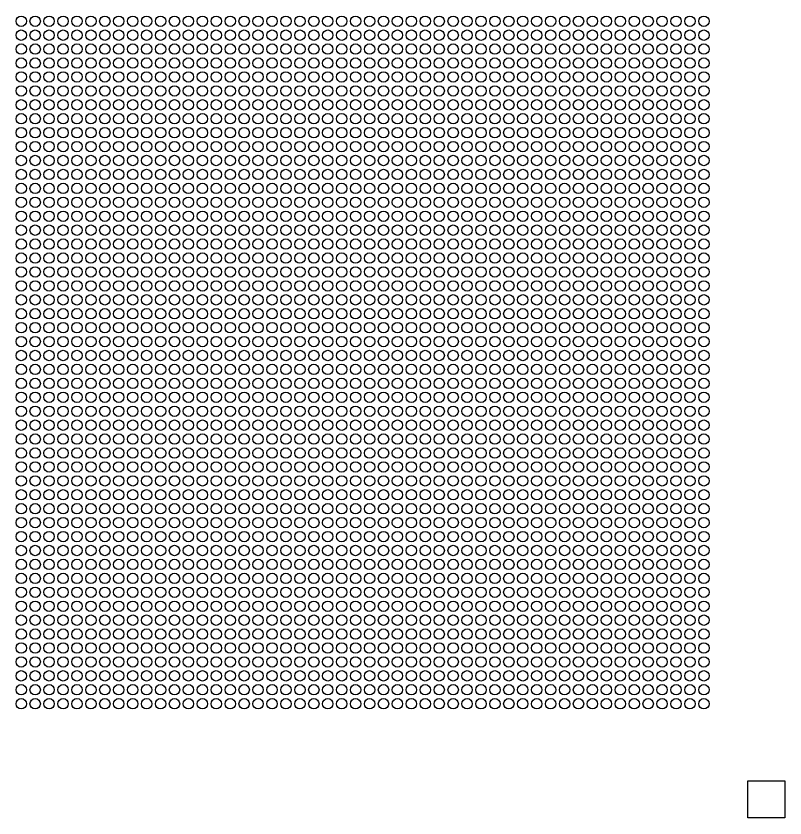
# Model space of a CAD drawing. Header units: millimetres. Extents: x -43.4 to 45.8, y -43.7 to 43.3.
# Drawn here: x 25.11 to 45.81, y -0.49 to 21.1 of the extents above; entities that cross this region are included whole.
import ezdxf

# ---------------------------------------------------------------- set-up
doc = ezdxf.new("R2010")
doc.units = ezdxf.units.MM

# ---------------------------------------------------------------- blocks, each defined once
blk = doc.blocks.new('*U88')
blk.add_circle((0, 0), 0.14)
blk = doc.blocks.new('*U89')
at = {"color": 0, "linetype": 'ByBlock', "lineweight": -2, "transparency": 16777216}
for p in [(0, 18.375), (0.375, 18.375), (0.75, 18.375), (1.125, 18.375), (1.5, 18.375), (1.875, 18.375), (2.25, 18.375), (2.625, 18.375), (3, 18.375), (3.375, 18.375), (3.75, 18.375), (4.125, 18.375), (4.5, 18.375), (4.875, 18.375), (5.25, 18.375), (5.625, 18.375), (6, 18.375), (6.375, 18.375), (6.75, 18.375), (7.125, 18.375), (7.5, 18.375), (7.875, 18.375), (8.25, 18.375), (8.625, 18.375), (9, 18.375), (9.375, 18.375), (9.75, 18.375), (10.125, 18.375), (10.5, 18.375), (10.875, 18.375), (11.25, 18.375), (11.625, 18.375), (12, 18.375), (12.375, 18.375), (12.75, 18.375), (13.125, 18.375), (13.5, 18.375), (13.875, 18.375), (14.25, 18.375), (14.625, 18.375), (15, 18.375), (15.375, 18.375), (15.75, 18.375), (16.125, 18.375), (16.5, 18.375), (16.875, 18.375), (17.25, 18.375), (17.625, 18.375), (18, 18.375), (18.375, 18.375), (0, 18), (0.375, 18), (0.75, 18), (1.125, 18), (1.5, 18), (1.875, 18), (2.25, 18), (2.625, 18), (3, 18), (3.375, 18), (3.75, 18), (4.125, 18), (4.5, 18), (4.875, 18), (5.25, 18), (5.625, 18), (6, 18), (6.375, 18), (6.75, 18), (7.125, 18), (7.5, 18), (7.875, 18), (8.25, 18), (8.625, 18), (9, 18), (9.375, 18), (9.75, 18), (10.125, 18), (10.5, 18), (10.875, 18), (11.25, 18), (11.625, 18), (12, 18), (12.375, 18), (12.75, 18), (13.125, 18), (13.5, 18), (13.875, 18), (14.25, 18), (14.625, 18), (15, 18), (15.375, 18), (15.75, 18), (16.125, 18), (16.5, 18), (16.875, 18), (17.25, 18), (17.625, 18), (18, 18), (18.375, 18), (0, 17.625), (0.375, 17.625), (0.75, 17.625), (1.125, 17.625), (1.5, 17.625), (1.875, 17.625), (2.25, 17.625), (2.625, 17.625), (3, 17.625), (3.375, 17.625), (3.75, 17.625), (4.125, 17.625), (4.5, 17.625), (4.875, 17.625), (5.25, 17.625), (5.625, 17.625), (6, 17.625), (6.375, 17.625), (6.75, 17.625), (7.125, 17.625), (7.5, 17.625), (7.875, 17.625), (8.25, 17.625), (8.625, 17.625), (9, 17.625), (9.375, 17.625), (9.75, 17.625), (10.125, 17.625), (10.5, 17.625), (10.875, 17.625), (11.25, 17.625), (11.625, 17.625), (12, 17.625), (12.375, 17.625), (12.75, 17.625), (13.125, 17.625), (13.5, 17.625), (13.875, 17.625), (14.25, 17.625), (14.625, 17.625), (15, 17.625), (15.375, 17.625), (15.75, 17.625), (16.125, 17.625), (16.5, 17.625), (16.875, 17.625), (17.25, 17.625), (17.625, 17.625), (18, 17.625), (18.375, 17.625), (0, 17.25), (0.375, 17.25), (0.75, 17.25), (1.125, 17.25), (1.5, 17.25), (1.875, 17.25), (2.25, 17.25), (2.625, 17.25), (3, 17.25), (3.375, 17.25), (3.75, 17.25), (4.125, 17.25), (4.5, 17.25), (4.875, 17.25), (5.25, 17.25), (5.625, 17.25), (6, 17.25), (6.375, 17.25), (6.75, 17.25), (7.125, 17.25), (7.5, 17.25), (7.875, 17.25), (8.25, 17.25), (8.625, 17.25), (9, 17.25), (9.375, 17.25), (9.75, 17.25), (10.125, 17.25), (10.5, 17.25), (10.875, 17.25), (11.25, 17.25), (11.625, 17.25), (12, 17.25), (12.375, 17.25), (12.75, 17.25), (13.125, 17.25), (13.5, 17.25), (13.875, 17.25), (14.25, 17.25), (14.625, 17.25), (15, 17.25), (15.375, 17.25), (15.75, 17.25), (16.125, 17.25), (16.5, 17.25), (16.875, 17.25), (17.25, 17.25), (17.625, 17.25), (18, 17.25), (18.375, 17.25), (0, 16.875), (0.375, 16.875), (0.75, 16.875), (1.125, 16.875), (1.5, 16.875), (1.875, 16.875), (2.25, 16.875), (2.625, 16.875), (3, 16.875), (3.375, 16.875), (3.75, 16.875), (4.125, 16.875), (4.5, 16.875), (4.875, 16.875), (5.25, 16.875), (5.625, 16.875), (6, 16.875), (6.375, 16.875), (6.75, 16.875), (7.125, 16.875), (7.5, 16.875), (7.875, 16.875), (8.25, 16.875), (8.625, 16.875), (9, 16.875), (9.375, 16.875), (9.75, 16.875), (10.125, 16.875), (10.5, 16.875), (10.875, 16.875), (11.25, 16.875), (11.625, 16.875), (12, 16.875), (12.375, 16.875), (12.75, 16.875), (13.125, 16.875), (13.5, 16.875), (13.875, 16.875), (14.25, 16.875), (14.625, 16.875), (15, 16.875), (15.375, 16.875), (15.75, 16.875), (16.125, 16.875), (16.5, 16.875), (16.875, 16.875), (17.25, 16.875), (17.625, 16.875), (18, 16.875), (18.375, 16.875), (0, 16.5), (0.375, 16.5), (0.75, 16.5), (1.125, 16.5), (1.5, 16.5), (1.875, 16.5), (2.25, 16.5), (2.625, 16.5), (3, 16.5), (3.375, 16.5), (3.75, 16.5), (4.125, 16.5), (4.5, 16.5), (4.875, 16.5), (5.25, 16.5), (5.625, 16.5), (6, 16.5), (6.375, 16.5), (6.75, 16.5), (7.125, 16.5), (7.5, 16.5), (7.875, 16.5), (8.25, 16.5), (8.625, 16.5), (9, 16.5), (9.375, 16.5), (9.75, 16.5), (10.125, 16.5), (10.5, 16.5), (10.875, 16.5), (11.25, 16.5), (11.625, 16.5), (12, 16.5), (12.375, 16.5), (12.75, 16.5), (13.125, 16.5), (13.5, 16.5), (13.875, 16.5), (14.25, 16.5), (14.625, 16.5), (15, 16.5), (15.375, 16.5), (15.75, 16.5), (16.125, 16.5), (16.5, 16.5), (16.875, 16.5), (17.25, 16.5), (17.625, 16.5), (18, 16.5), (18.375, 16.5), (0, 16.125), (0.375, 16.125), (0.75, 16.125), (1.125, 16.125), (1.5, 16.125), (1.875, 16.125), (2.25, 16.125), (2.625, 16.125), (3, 16.125), (3.375, 16.125), (3.75, 16.125), (4.125, 16.125), (4.5, 16.125), (4.875, 16.125), (5.25, 16.125), (5.625, 16.125), (6, 16.125), (6.375, 16.125), (6.75, 16.125), (7.125, 16.125), (7.5, 16.125), (7.875, 16.125), (8.25, 16.125), (8.625, 16.125), (9, 16.125), (9.375, 16.125), (9.75, 16.125), (10.125, 16.125), (10.5, 16.125), (10.875, 16.125), (11.25, 16.125), (11.625, 16.125), (12, 16.125), (12.375, 16.125), (12.75, 16.125), (13.125, 16.125), (13.5, 16.125), (13.875, 16.125), (14.25, 16.125), (14.625, 16.125), (15, 16.125), (15.375, 16.125), (15.75, 16.125), (16.125, 16.125), (16.5, 16.125), (16.875, 16.125), (17.25, 16.125), (17.625, 16.125), (18, 16.125), (18.375, 16.125), (0, 15.75), (0.375, 15.75), (0.75, 15.75), (1.125, 15.75), (1.5, 15.75), (1.875, 15.75), (2.25, 15.75), (2.625, 15.75), (3, 15.75), (3.375, 15.75), (3.75, 15.75), (4.125, 15.75), (4.5, 15.75), (4.875, 15.75), (5.25, 15.75), (5.625, 15.75), (6, 15.75), (6.375, 15.75), (6.75, 15.75), (7.125, 15.75), (7.5, 15.75), (7.875, 15.75), (8.25, 15.75), (8.625, 15.75), (9, 15.75), (9.375, 15.75), (9.75, 15.75), (10.125, 15.75), (10.5, 15.75), (10.875, 15.75), (11.25, 15.75), (11.625, 15.75), (12, 15.75), (12.375, 15.75), (12.75, 15.75), (13.125, 15.75), (13.5, 15.75), (13.875, 15.75), (14.25, 15.75), (14.625, 15.75), (15, 15.75), (15.375, 15.75), (15.75, 15.75), (16.125, 15.75), (16.5, 15.75), (16.875, 15.75), (17.25, 15.75), (17.625, 15.75), (18, 15.75), (18.375, 15.75), (0, 15.375), (0.375, 15.375), (0.75, 15.375), (1.125, 15.375), (1.5, 15.375), (1.875, 15.375), (2.25, 15.375), (2.625, 15.375), (3, 15.375), (3.375, 15.375), (3.75, 15.375), (4.125, 15.375), (4.5, 15.375), (4.875, 15.375), (5.25, 15.375), (5.625, 15.375), (6, 15.375), (6.375, 15.375), (6.75, 15.375), (7.125, 15.375), (7.5, 15.375), (7.875, 15.375), (8.25, 15.375), (8.625, 15.375), (9, 15.375), (9.375, 15.375), (9.75, 15.375), (10.125, 15.375), (10.5, 15.375), (10.875, 15.375), (11.25, 15.375), (11.625, 15.375), (12, 15.375), (12.375, 15.375), (12.75, 15.375), (13.125, 15.375), (13.5, 15.375), (13.875, 15.375), (14.25, 15.375), (14.625, 15.375), (15, 15.375), (15.375, 15.375), (15.75, 15.375), (16.125, 15.375), (16.5, 15.375), (16.875, 15.375), (17.25, 15.375), (17.625, 15.375), (18, 15.375), (18.375, 15.375), (0, 15), (0.375, 15), (0.75, 15), (1.125, 15), (1.5, 15), (1.875, 15), (2.25, 15), (2.625, 15), (3, 15), (3.375, 15), (3.75, 15), (4.125, 15), (4.5, 15), (4.875, 15), (5.25, 15), (5.625, 15), (6, 15), (6.375, 15), (6.75, 15), (7.125, 15), (7.5, 15), (7.875, 15), (8.25, 15), (8.625, 15), (9, 15), (9.375, 15), (9.75, 15), (10.125, 15), (10.5, 15), (10.875, 15), (11.25, 15), (11.625, 15), (12, 15), (12.375, 15), (12.75, 15), (13.125, 15), (13.5, 15), (13.875, 15), (14.25, 15), (14.625, 15), (15, 15), (15.375, 15), (15.75, 15), (16.125, 15), (16.5, 15), (16.875, 15), (17.25, 15), (17.625, 15), (18, 15), (18.375, 15), (0, 14.625), (0.375, 14.625), (0.75, 14.625), (1.125, 14.625), (1.5, 14.625), (1.875, 14.625), (2.25, 14.625), (2.625, 14.625), (3, 14.625), (3.375, 14.625), (3.75, 14.625), (4.125, 14.625), (4.5, 14.625), (4.875, 14.625), (5.25, 14.625), (5.625, 14.625), (6, 14.625), (6.375, 14.625), (6.75, 14.625), (7.125, 14.625), (7.5, 14.625), (7.875, 14.625), (8.25, 14.625), (8.625, 14.625), (9, 14.625), (9.375, 14.625), (9.75, 14.625), (10.125, 14.625), (10.5, 14.625), (10.875, 14.625), (11.25, 14.625), (11.625, 14.625), (12, 14.625), (12.375, 14.625), (12.75, 14.625), (13.125, 14.625), (13.5, 14.625), (13.875, 14.625), (14.25, 14.625), (14.625, 14.625), (15, 14.625), (15.375, 14.625), (15.75, 14.625), (16.125, 14.625), (16.5, 14.625), (16.875, 14.625), (17.25, 14.625), (17.625, 14.625), (18, 14.625), (18.375, 14.625), (0, 14.25), (0.375, 14.25), (0.75, 14.25), (1.125, 14.25), (1.5, 14.25), (1.875, 14.25), (2.25, 14.25), (2.625, 14.25), (3, 14.25), (3.375, 14.25), (3.75, 14.25), (4.125, 14.25), (4.5, 14.25), (4.875, 14.25), (5.25, 14.25), (5.625, 14.25), (6, 14.25), (6.375, 14.25), (6.75, 14.25), (7.125, 14.25), (7.5, 14.25), (7.875, 14.25), (8.25, 14.25), (8.625, 14.25), (9, 14.25), (9.375, 14.25), (9.75, 14.25), (10.125, 14.25), (10.5, 14.25), (10.875, 14.25), (11.25, 14.25), (11.625, 14.25), (12, 14.25), (12.375, 14.25), (12.75, 14.25), (13.125, 14.25), (13.5, 14.25), (13.875, 14.25), (14.25, 14.25), (14.625, 14.25), (15, 14.25), (15.375, 14.25), (15.75, 14.25), (16.125, 14.25), (16.5, 14.25), (16.875, 14.25), (17.25, 14.25), (17.625, 14.25), (18, 14.25), (18.375, 14.25), (0, 13.875), (0.375, 13.875), (0.75, 13.875), (1.125, 13.875), (1.5, 13.875), (1.875, 13.875), (2.25, 13.875), (2.625, 13.875), (3, 13.875), (3.375, 13.875), (3.75, 13.875), (4.125, 13.875), (4.5, 13.875), (4.875, 13.875), (5.25, 13.875), (5.625, 13.875), (6, 13.875), (6.375, 13.875), (6.75, 13.875), (7.125, 13.875), (7.5, 13.875), (7.875, 13.875), (8.25, 13.875), (8.625, 13.875), (9, 13.875), (9.375, 13.875), (9.75, 13.875), (10.125, 13.875), (10.5, 13.875), (10.875, 13.875), (11.25, 13.875), (11.625, 13.875), (12, 13.875), (12.375, 13.875), (12.75, 13.875), (13.125, 13.875), (13.5, 13.875), (13.875, 13.875), (14.25, 13.875), (14.625, 13.875), (15, 13.875), (15.375, 13.875), (15.75, 13.875), (16.125, 13.875), (16.5, 13.875), (16.875, 13.875), (17.25, 13.875), (17.625, 13.875), (18, 13.875), (18.375, 13.875), (0, 13.5), (0.375, 13.5), (0.75, 13.5), (1.125, 13.5), (1.5, 13.5), (1.875, 13.5), (2.25, 13.5), (2.625, 13.5), (3, 13.5), (3.375, 13.5), (3.75, 13.5), (4.125, 13.5), (4.5, 13.5), (4.875, 13.5), (5.25, 13.5), (5.625, 13.5), (6, 13.5), (6.375, 13.5), (6.75, 13.5), (7.125, 13.5), (7.5, 13.5), (7.875, 13.5), (8.25, 13.5), (8.625, 13.5), (9, 13.5), (9.375, 13.5), (9.75, 13.5), (10.125, 13.5), (10.5, 13.5), (10.875, 13.5), (11.25, 13.5), (11.625, 13.5), (12, 13.5), (12.375, 13.5), (12.75, 13.5), (13.125, 13.5), (13.5, 13.5), (13.875, 13.5), (14.25, 13.5), (14.625, 13.5), (15, 13.5), (15.375, 13.5), (15.75, 13.5), (16.125, 13.5), (16.5, 13.5), (16.875, 13.5), (17.25, 13.5), (17.625, 13.5), (18, 13.5), (18.375, 13.5), (0, 13.125), (0.375, 13.125), (0.75, 13.125), (1.125, 13.125), (1.5, 13.125), (1.875, 13.125), (2.25, 13.125), (2.625, 13.125), (3, 13.125), (3.375, 13.125), (3.75, 13.125), (4.125, 13.125), (4.5, 13.125), (4.875, 13.125), (5.25, 13.125), (5.625, 13.125), (6, 13.125), (6.375, 13.125), (6.75, 13.125), (7.125, 13.125), (7.5, 13.125), (7.875, 13.125), (8.25, 13.125), (8.625, 13.125), (9, 13.125), (9.375, 13.125), (9.75, 13.125), (10.125, 13.125), (10.5, 13.125), (10.875, 13.125), (11.25, 13.125), (11.625, 13.125), (12, 13.125), (12.375, 13.125), (12.75, 13.125), (13.125, 13.125), (13.5, 13.125), (13.875, 13.125), (14.25, 13.125), (14.625, 13.125), (15, 13.125), (15.375, 13.125), (15.75, 13.125), (16.125, 13.125), (16.5, 13.125), (16.875, 13.125), (17.25, 13.125), (17.625, 13.125), (18, 13.125), (18.375, 13.125), (0, 12.75), (0.375, 12.75), (0.75, 12.75), (1.125, 12.75), (1.5, 12.75), (1.875, 12.75), (2.25, 12.75), (2.625, 12.75), (3, 12.75), (3.375, 12.75), (3.75, 12.75), (4.125, 12.75), (4.5, 12.75), (4.875, 12.75), (5.25, 12.75), (5.625, 12.75), (6, 12.75), (6.375, 12.75), (6.75, 12.75), (7.125, 12.75), (7.5, 12.75), (7.875, 12.75), (8.25, 12.75), (8.625, 12.75), (9, 12.75), (9.375, 12.75), (9.75, 12.75), (10.125, 12.75), (10.5, 12.75), (10.875, 12.75), (11.25, 12.75), (11.625, 12.75), (12, 12.75), (12.375, 12.75), (12.75, 12.75), (13.125, 12.75), (13.5, 12.75), (13.875, 12.75), (14.25, 12.75), (14.625, 12.75), (15, 12.75), (15.375, 12.75), (15.75, 12.75), (16.125, 12.75), (16.5, 12.75), (16.875, 12.75), (17.25, 12.75), (17.625, 12.75), (18, 12.75), (18.375, 12.75), (0, 12.375), (0.375, 12.375), (0.75, 12.375), (1.125, 12.375), (1.5, 12.375), (1.875, 12.375), (2.25, 12.375), (2.625, 12.375), (3, 12.375), (3.375, 12.375), (3.75, 12.375), (4.125, 12.375), (4.5, 12.375), (4.875, 12.375), (5.25, 12.375), (5.625, 12.375), (6, 12.375), (6.375, 12.375), (6.75, 12.375), (7.125, 12.375), (7.5, 12.375), (7.875, 12.375), (8.25, 12.375), (8.625, 12.375), (9, 12.375), (9.375, 12.375), (9.75, 12.375), (10.125, 12.375), (10.5, 12.375), (10.875, 12.375), (11.25, 12.375), (11.625, 12.375), (12, 12.375), (12.375, 12.375), (12.75, 12.375), (13.125, 12.375), (13.5, 12.375), (13.875, 12.375), (14.25, 12.375), (14.625, 12.375), (15, 12.375), (15.375, 12.375), (15.75, 12.375), (16.125, 12.375), (16.5, 12.375), (16.875, 12.375), (17.25, 12.375), (17.625, 12.375), (18, 12.375), (18.375, 12.375), (0, 12), (0.375, 12), (0.75, 12), (1.125, 12), (1.5, 12), (1.875, 12), (2.25, 12), (2.625, 12), (3, 12), (3.375, 12), (3.75, 12), (4.125, 12), (4.5, 12), (4.875, 12), (5.25, 12), (5.625, 12), (6, 12), (6.375, 12), (6.75, 12), (7.125, 12), (7.5, 12), (7.875, 12), (8.25, 12), (8.625, 12), (9, 12), (9.375, 12), (9.75, 12), (10.125, 12), (10.5, 12), (10.875, 12), (11.25, 12), (11.625, 12), (12, 12), (12.375, 12), (12.75, 12), (13.125, 12), (13.5, 12), (13.875, 12), (14.25, 12), (14.625, 12), (15, 12), (15.375, 12), (15.75, 12), (16.125, 12), (16.5, 12), (16.875, 12), (17.25, 12), (17.625, 12), (18, 12), (18.375, 12), (0, 11.625), (0.375, 11.625), (0.75, 11.625), (1.125, 11.625), (1.5, 11.625), (1.875, 11.625), (2.25, 11.625), (2.625, 11.625), (3, 11.625), (3.375, 11.625), (3.75, 11.625), (4.125, 11.625), (4.5, 11.625), (4.875, 11.625), (5.25, 11.625), (5.625, 11.625), (6, 11.625), (6.375, 11.625), (6.75, 11.625), (7.125, 11.625), (7.5, 11.625), (7.875, 11.625), (8.25, 11.625), (8.625, 11.625), (9, 11.625), (9.375, 11.625), (9.75, 11.625), (10.125, 11.625), (10.5, 11.625), (10.875, 11.625), (11.25, 11.625), (11.625, 11.625), (12, 11.625), (12.375, 11.625), (12.75, 11.625), (13.125, 11.625), (13.5, 11.625), (13.875, 11.625), (14.25, 11.625), (14.625, 11.625), (15, 11.625), (15.375, 11.625), (15.75, 11.625), (16.125, 11.625), (16.5, 11.625), (16.875, 11.625), (17.25, 11.625), (17.625, 11.625), (18, 11.625), (18.375, 11.625), (0, 11.25), (0.375, 11.25), (0.75, 11.25), (1.125, 11.25), (1.5, 11.25), (1.875, 11.25), (2.25, 11.25), (2.625, 11.25), (3, 11.25), (3.375, 11.25), (3.75, 11.25), (4.125, 11.25), (4.5, 11.25), (4.875, 11.25), (5.25, 11.25), (5.625, 11.25), (6, 11.25), (6.375, 11.25), (6.75, 11.25), (7.125, 11.25), (7.5, 11.25), (7.875, 11.25), (8.25, 11.25), (8.625, 11.25), (9, 11.25), (9.375, 11.25), (9.75, 11.25), (10.125, 11.25), (10.5, 11.25), (10.875, 11.25), (11.25, 11.25), (11.625, 11.25), (12, 11.25), (12.375, 11.25), (12.75, 11.25), (13.125, 11.25), (13.5, 11.25), (13.875, 11.25), (14.25, 11.25), (14.625, 11.25), (15, 11.25), (15.375, 11.25), (15.75, 11.25), (16.125, 11.25), (16.5, 11.25), (16.875, 11.25), (17.25, 11.25), (17.625, 11.25), (18, 11.25), (18.375, 11.25), (0, 10.875), (0.375, 10.875), (0.75, 10.875), (1.125, 10.875), (1.5, 10.875), (1.875, 10.875), (2.25, 10.875), (2.625, 10.875), (3, 10.875), (3.375, 10.875), (3.75, 10.875), (4.125, 10.875), (4.5, 10.875), (4.875, 10.875), (5.25, 10.875), (5.625, 10.875), (6, 10.875), (6.375, 10.875), (6.75, 10.875), (7.125, 10.875), (7.5, 10.875), (7.875, 10.875), (8.25, 10.875), (8.625, 10.875), (9, 10.875), (9.375, 10.875), (9.75, 10.875), (10.125, 10.875), (10.5, 10.875), (10.875, 10.875), (11.25, 10.875), (11.625, 10.875), (12, 10.875), (12.375, 10.875), (12.75, 10.875), (13.125, 10.875), (13.5, 10.875), (13.875, 10.875), (14.25, 10.875), (14.625, 10.875), (15, 10.875), (15.375, 10.875), (15.75, 10.875), (16.125, 10.875), (16.5, 10.875), (16.875, 10.875), (17.25, 10.875), (17.625, 10.875), (18, 10.875), (18.375, 10.875), (0, 10.5), (0.375, 10.5), (0.75, 10.5), (1.125, 10.5), (1.5, 10.5), (1.875, 10.5), (2.25, 10.5), (2.625, 10.5), (3, 10.5), (3.375, 10.5), (3.75, 10.5), (4.125, 10.5), (4.5, 10.5), (4.875, 10.5), (5.25, 10.5), (5.625, 10.5), (6, 10.5), (6.375, 10.5), (6.75, 10.5), (7.125, 10.5), (7.5, 10.5), (7.875, 10.5), (8.25, 10.5), (8.625, 10.5), (9, 10.5), (9.375, 10.5), (9.75, 10.5), (10.125, 10.5), (10.5, 10.5), (10.875, 10.5), (11.25, 10.5), (11.625, 10.5), (12, 10.5), (12.375, 10.5), (12.75, 10.5), (13.125, 10.5), (13.5, 10.5), (13.875, 10.5), (14.25, 10.5), (14.625, 10.5), (15, 10.5), (15.375, 10.5), (15.75, 10.5), (16.125, 10.5), (16.5, 10.5), (16.875, 10.5), (17.25, 10.5), (17.625, 10.5), (18, 10.5), (18.375, 10.5), (0, 10.125), (0.375, 10.125), (0.75, 10.125), (1.125, 10.125), (1.5, 10.125), (1.875, 10.125), (2.25, 10.125), (2.625, 10.125), (3, 10.125), (3.375, 10.125), (3.75, 10.125), (4.125, 10.125), (4.5, 10.125), (4.875, 10.125), (5.25, 10.125), (5.625, 10.125), (6, 10.125), (6.375, 10.125), (6.75, 10.125), (7.125, 10.125), (7.5, 10.125), (7.875, 10.125), (8.25, 10.125), (8.625, 10.125), (9, 10.125), (9.375, 10.125), (9.75, 10.125), (10.125, 10.125), (10.5, 10.125), (10.875, 10.125), (11.25, 10.125), (11.625, 10.125), (12, 10.125), (12.375, 10.125), (12.75, 10.125), (13.125, 10.125), (13.5, 10.125), (13.875, 10.125), (14.25, 10.125), (14.625, 10.125), (15, 10.125), (15.375, 10.125), (15.75, 10.125), (16.125, 10.125), (16.5, 10.125), (16.875, 10.125), (17.25, 10.125), (17.625, 10.125), (18, 10.125), (18.375, 10.125), (0, 9.75), (0.375, 9.75), (0.75, 9.75), (1.125, 9.75), (1.5, 9.75), (1.875, 9.75), (2.25, 9.75), (2.625, 9.75), (3, 9.75), (3.375, 9.75), (3.75, 9.75), (4.125, 9.75), (4.5, 9.75), (4.875, 9.75), (5.25, 9.75), (5.625, 9.75), (6, 9.75), (6.375, 9.75), (6.75, 9.75), (7.125, 9.75), (7.5, 9.75), (7.875, 9.75), (8.25, 9.75), (8.625, 9.75), (9, 9.75), (9.375, 9.75), (9.75, 9.75), (10.125, 9.75), (10.5, 9.75), (10.875, 9.75), (11.25, 9.75), (11.625, 9.75), (12, 9.75), (12.375, 9.75), (12.75, 9.75), (13.125, 9.75), (13.5, 9.75), (13.875, 9.75), (14.25, 9.75), (14.625, 9.75), (15, 9.75), (15.375, 9.75), (15.75, 9.75), (16.125, 9.75), (16.5, 9.75), (16.875, 9.75), (17.25, 9.75), (17.625, 9.75), (18, 9.75), (18.375, 9.75), (0, 9.375), (0.375, 9.375), (0.75, 9.375), (1.125, 9.375), (1.5, 9.375), (1.875, 9.375), (2.25, 9.375), (2.625, 9.375), (3, 9.375), (3.375, 9.375), (3.75, 9.375), (4.125, 9.375), (4.5, 9.375), (4.875, 9.375), (5.25, 9.375), (5.625, 9.375), (6, 9.375), (6.375, 9.375), (6.75, 9.375), (7.125, 9.375), (7.5, 9.375), (7.875, 9.375), (8.25, 9.375), (8.625, 9.375), (9, 9.375), (9.375, 9.375), (9.75, 9.375), (10.125, 9.375), (10.5, 9.375), (10.875, 9.375), (11.25, 9.375), (11.625, 9.375), (12, 9.375), (12.375, 9.375), (12.75, 9.375), (13.125, 9.375), (13.5, 9.375), (13.875, 9.375), (14.25, 9.375), (14.625, 9.375), (15, 9.375), (15.375, 9.375), (15.75, 9.375), (16.125, 9.375), (16.5, 9.375), (16.875, 9.375), (17.25, 9.375), (17.625, 9.375), (18, 9.375), (18.375, 9.375), (0, 9), (0.375, 9), (0.75, 9), (1.125, 9), (1.5, 9), (1.875, 9), (2.25, 9), (2.625, 9), (3, 9), (3.375, 9), (3.75, 9), (4.125, 9), (4.5, 9), (4.875, 9), (5.25, 9), (5.625, 9), (6, 9), (6.375, 9), (6.75, 9), (7.125, 9), (7.5, 9), (7.875, 9), (8.25, 9), (8.625, 9), (9, 9), (9.375, 9), (9.75, 9), (10.125, 9), (10.5, 9), (10.875, 9), (11.25, 9), (11.625, 9), (12, 9), (12.375, 9), (12.75, 9), (13.125, 9), (13.5, 9), (13.875, 9), (14.25, 9), (14.625, 9), (15, 9), (15.375, 9), (15.75, 9), (16.125, 9), (16.5, 9), (16.875, 9), (17.25, 9), (17.625, 9), (18, 9), (18.375, 9), (0, 8.625), (0.375, 8.625), (0.75, 8.625), (1.125, 8.625), (1.5, 8.625), (1.875, 8.625), (2.25, 8.625), (2.625, 8.625), (3, 8.625), (3.375, 8.625), (3.75, 8.625), (4.125, 8.625), (4.5, 8.625), (4.875, 8.625), (5.25, 8.625), (5.625, 8.625), (6, 8.625), (6.375, 8.625), (6.75, 8.625), (7.125, 8.625), (7.5, 8.625), (7.875, 8.625), (8.25, 8.625), (8.625, 8.625), (9, 8.625), (9.375, 8.625), (9.75, 8.625), (10.125, 8.625), (10.5, 8.625), (10.875, 8.625), (11.25, 8.625), (11.625, 8.625), (12, 8.625), (12.375, 8.625), (12.75, 8.625), (13.125, 8.625), (13.5, 8.625), (13.875, 8.625), (14.25, 8.625), (14.625, 8.625), (15, 8.625), (15.375, 8.625), (15.75, 8.625), (16.125, 8.625), (16.5, 8.625), (16.875, 8.625), (17.25, 8.625), (17.625, 8.625), (18, 8.625), (18.375, 8.625), (0, 8.25), (0.375, 8.25), (0.75, 8.25), (1.125, 8.25), (1.5, 8.25), (1.875, 8.25), (2.25, 8.25), (2.625, 8.25), (3, 8.25), (3.375, 8.25), (3.75, 8.25), (4.125, 8.25), (4.5, 8.25), (4.875, 8.25), (5.25, 8.25), (5.625, 8.25), (6, 8.25), (6.375, 8.25), (6.75, 8.25), (7.125, 8.25), (7.5, 8.25), (7.875, 8.25), (8.25, 8.25), (8.625, 8.25), (9, 8.25), (9.375, 8.25), (9.75, 8.25), (10.125, 8.25), (10.5, 8.25), (10.875, 8.25), (11.25, 8.25), (11.625, 8.25), (12, 8.25), (12.375, 8.25), (12.75, 8.25), (13.125, 8.25), (13.5, 8.25), (13.875, 8.25), (14.25, 8.25), (14.625, 8.25), (15, 8.25), (15.375, 8.25), (15.75, 8.25), (16.125, 8.25), (16.5, 8.25), (16.875, 8.25), (17.25, 8.25), (17.625, 8.25), (18, 8.25), (18.375, 8.25), (0, 7.875), (0.375, 7.875), (0.75, 7.875), (1.125, 7.875), (1.5, 7.875), (1.875, 7.875), (2.25, 7.875), (2.625, 7.875), (3, 7.875), (3.375, 7.875), (3.75, 7.875), (4.125, 7.875), (4.5, 7.875), (4.875, 7.875), (5.25, 7.875), (5.625, 7.875), (6, 7.875), (6.375, 7.875), (6.75, 7.875), (7.125, 7.875), (7.5, 7.875), (7.875, 7.875), (8.25, 7.875), (8.625, 7.875), (9, 7.875), (9.375, 7.875), (9.75, 7.875), (10.125, 7.875), (10.5, 7.875), (10.875, 7.875), (11.25, 7.875), (11.625, 7.875), (12, 7.875), (12.375, 7.875), (12.75, 7.875), (13.125, 7.875), (13.5, 7.875), (13.875, 7.875), (14.25, 7.875), (14.625, 7.875), (15, 7.875), (15.375, 7.875), (15.75, 7.875), (16.125, 7.875), (16.5, 7.875), (16.875, 7.875), (17.25, 7.875), (17.625, 7.875), (18, 7.875), (18.375, 7.875), (0, 7.5), (0.375, 7.5), (0.75, 7.5), (1.125, 7.5), (1.5, 7.5), (1.875, 7.5), (2.25, 7.5), (2.625, 7.5), (3, 7.5), (3.375, 7.5), (3.75, 7.5), (4.125, 7.5), (4.5, 7.5), (4.875, 7.5), (5.25, 7.5), (5.625, 7.5), (6, 7.5), (6.375, 7.5), (6.75, 7.5), (7.125, 7.5), (7.5, 7.5), (7.875, 7.5), (8.25, 7.5), (8.625, 7.5), (9, 7.5), (9.375, 7.5), (9.75, 7.5), (10.125, 7.5), (10.5, 7.5), (10.875, 7.5), (11.25, 7.5), (11.625, 7.5), (12, 7.5), (12.375, 7.5), (12.75, 7.5), (13.125, 7.5), (13.5, 7.5), (13.875, 7.5), (14.25, 7.5), (14.625, 7.5), (15, 7.5), (15.375, 7.5), (15.75, 7.5), (16.125, 7.5), (16.5, 7.5), (16.875, 7.5), (17.25, 7.5), (17.625, 7.5), (18, 7.5), (18.375, 7.5), (0, 7.125), (0.375, 7.125), (0.75, 7.125), (1.125, 7.125), (1.5, 7.125), (1.875, 7.125), (2.25, 7.125), (2.625, 7.125), (3, 7.125), (3.375, 7.125), (3.75, 7.125), (4.125, 7.125), (4.5, 7.125), (4.875, 7.125), (5.25, 7.125), (5.625, 7.125), (6, 7.125), (6.375, 7.125), (6.75, 7.125), (7.125, 7.125), (7.5, 7.125), (7.875, 7.125), (8.25, 7.125), (8.625, 7.125), (9, 7.125), (9.375, 7.125), (9.75, 7.125), (10.125, 7.125), (10.5, 7.125), (10.875, 7.125), (11.25, 7.125), (11.625, 7.125), (12, 7.125), (12.375, 7.125), (12.75, 7.125), (13.125, 7.125), (13.5, 7.125), (13.875, 7.125), (14.25, 7.125), (14.625, 7.125), (15, 7.125), (15.375, 7.125), (15.75, 7.125), (16.125, 7.125), (16.5, 7.125), (16.875, 7.125), (17.25, 7.125), (17.625, 7.125), (18, 7.125), (18.375, 7.125), (0, 6.75), (0.375, 6.75), (0.75, 6.75), (1.125, 6.75), (1.5, 6.75), (1.875, 6.75), (2.25, 6.75), (2.625, 6.75), (3, 6.75), (3.375, 6.75), (3.75, 6.75), (4.125, 6.75), (4.5, 6.75), (4.875, 6.75), (5.25, 6.75), (5.625, 6.75), (6, 6.75), (6.375, 6.75), (6.75, 6.75), (7.125, 6.75), (7.5, 6.75), (7.875, 6.75), (8.25, 6.75), (8.625, 6.75), (9, 6.75), (9.375, 6.75), (9.75, 6.75), (10.125, 6.75), (10.5, 6.75), (10.875, 6.75), (11.25, 6.75), (11.625, 6.75), (12, 6.75), (12.375, 6.75), (12.75, 6.75), (13.125, 6.75), (13.5, 6.75), (13.875, 6.75), (14.25, 6.75), (14.625, 6.75), (15, 6.75), (15.375, 6.75), (15.75, 6.75), (16.125, 6.75), (16.5, 6.75), (16.875, 6.75), (17.25, 6.75), (17.625, 6.75), (18, 6.75), (18.375, 6.75), (0, 6.375), (0.375, 6.375), (0.75, 6.375), (1.125, 6.375), (1.5, 6.375), (1.875, 6.375), (2.25, 6.375), (2.625, 6.375), (3, 6.375), (3.375, 6.375), (3.75, 6.375), (4.125, 6.375), (4.5, 6.375), (4.875, 6.375), (5.25, 6.375), (5.625, 6.375), (6, 6.375), (6.375, 6.375), (6.75, 6.375), (7.125, 6.375), (7.5, 6.375), (7.875, 6.375), (8.25, 6.375), (8.625, 6.375), (9, 6.375), (9.375, 6.375), (9.75, 6.375), (10.125, 6.375), (10.5, 6.375), (10.875, 6.375), (11.25, 6.375), (11.625, 6.375), (12, 6.375), (12.375, 6.375), (12.75, 6.375), (13.125, 6.375), (13.5, 6.375), (13.875, 6.375), (14.25, 6.375), (14.625, 6.375), (15, 6.375), (15.375, 6.375), (15.75, 6.375), (16.125, 6.375), (16.5, 6.375), (16.875, 6.375), (17.25, 6.375), (17.625, 6.375), (18, 6.375), (18.375, 6.375), (0, 6), (0.375, 6), (0.75, 6), (1.125, 6), (1.5, 6), (1.875, 6), (2.25, 6), (2.625, 6), (3, 6), (3.375, 6), (3.75, 6), (4.125, 6), (4.5, 6), (4.875, 6), (5.25, 6), (5.625, 6), (6, 6), (6.375, 6), (6.75, 6), (7.125, 6), (7.5, 6), (7.875, 6), (8.25, 6), (8.625, 6), (9, 6), (9.375, 6), (9.75, 6), (10.125, 6), (10.5, 6), (10.875, 6), (11.25, 6), (11.625, 6), (12, 6), (12.375, 6), (12.75, 6), (13.125, 6), (13.5, 6), (13.875, 6), (14.25, 6), (14.625, 6), (15, 6), (15.375, 6), (15.75, 6), (16.125, 6), (16.5, 6), (16.875, 6), (17.25, 6), (17.625, 6), (18, 6), (18.375, 6), (0, 5.625), (0.375, 5.625), (0.75, 5.625), (1.125, 5.625), (1.5, 5.625), (1.875, 5.625), (2.25, 5.625), (2.625, 5.625), (3, 5.625), (3.375, 5.625), (3.75, 5.625), (4.125, 5.625), (4.5, 5.625), (4.875, 5.625), (5.25, 5.625), (5.625, 5.625), (6, 5.625), (6.375, 5.625), (6.75, 5.625), (7.125, 5.625), (7.5, 5.625), (7.875, 5.625), (8.25, 5.625), (8.625, 5.625), (9, 5.625), (9.375, 5.625), (9.75, 5.625), (10.125, 5.625), (10.5, 5.625), (10.875, 5.625), (11.25, 5.625), (11.625, 5.625), (12, 5.625), (12.375, 5.625), (12.75, 5.625), (13.125, 5.625), (13.5, 5.625), (13.875, 5.625), (14.25, 5.625), (14.625, 5.625), (15, 5.625), (15.375, 5.625), (15.75, 5.625), (16.125, 5.625), (16.5, 5.625), (16.875, 5.625), (17.25, 5.625), (17.625, 5.625), (18, 5.625), (18.375, 5.625), (0, 5.25), (0.375, 5.25), (0.75, 5.25), (1.125, 5.25), (1.5, 5.25), (1.875, 5.25), (2.25, 5.25), (2.625, 5.25), (3, 5.25), (3.375, 5.25), (3.75, 5.25), (4.125, 5.25), (4.5, 5.25), (4.875, 5.25), (5.25, 5.25), (5.625, 5.25), (6, 5.25), (6.375, 5.25), (6.75, 5.25), (7.125, 5.25), (7.5, 5.25), (7.875, 5.25), (8.25, 5.25), (8.625, 5.25), (9, 5.25), (9.375, 5.25), (9.75, 5.25), (10.125, 5.25), (10.5, 5.25), (10.875, 5.25), (11.25, 5.25), (11.625, 5.25), (12, 5.25), (12.375, 5.25), (12.75, 5.25), (13.125, 5.25), (13.5, 5.25), (13.875, 5.25), (14.25, 5.25), (14.625, 5.25), (15, 5.25), (15.375, 5.25), (15.75, 5.25), (16.125, 5.25), (16.5, 5.25), (16.875, 5.25), (17.25, 5.25), (17.625, 5.25), (18, 5.25), (18.375, 5.25), (0, 4.875), (0.375, 4.875), (0.75, 4.875), (1.125, 4.875), (1.5, 4.875), (1.875, 4.875), (2.25, 4.875), (2.625, 4.875), (3, 4.875), (3.375, 4.875), (3.75, 4.875), (4.125, 4.875), (4.5, 4.875), (4.875, 4.875), (5.25, 4.875), (5.625, 4.875), (6, 4.875), (6.375, 4.875), (6.75, 4.875), (7.125, 4.875), (7.5, 4.875), (7.875, 4.875), (8.25, 4.875), (8.625, 4.875), (9, 4.875), (9.375, 4.875), (9.75, 4.875), (10.125, 4.875), (10.5, 4.875), (10.875, 4.875), (11.25, 4.875), (11.625, 4.875), (12, 4.875), (12.375, 4.875), (12.75, 4.875), (13.125, 4.875), (13.5, 4.875), (13.875, 4.875), (14.25, 4.875), (14.625, 4.875), (15, 4.875), (15.375, 4.875), (15.75, 4.875), (16.125, 4.875), (16.5, 4.875), (16.875, 4.875), (17.25, 4.875), (17.625, 4.875), (18, 4.875), (18.375, 4.875), (0, 4.5), (0.375, 4.5), (0.75, 4.5), (1.125, 4.5), (1.5, 4.5), (1.875, 4.5), (2.25, 4.5), (2.625, 4.5), (3, 4.5), (3.375, 4.5), (3.75, 4.5), (4.125, 4.5), (4.5, 4.5), (4.875, 4.5), (5.25, 4.5), (5.625, 4.5), (6, 4.5), (6.375, 4.5), (6.75, 4.5), (7.125, 4.5), (7.5, 4.5), (7.875, 4.5), (8.25, 4.5), (8.625, 4.5), (9, 4.5), (9.375, 4.5), (9.75, 4.5), (10.125, 4.5), (10.5, 4.5), (10.875, 4.5), (11.25, 4.5), (11.625, 4.5), (12, 4.5), (12.375, 4.5), (12.75, 4.5), (13.125, 4.5), (13.5, 4.5), (13.875, 4.5), (14.25, 4.5), (14.625, 4.5), (15, 4.5), (15.375, 4.5), (15.75, 4.5), (16.125, 4.5), (16.5, 4.5), (16.875, 4.5), (17.25, 4.5), (17.625, 4.5), (18, 4.5), (18.375, 4.5), (0, 4.125), (0.375, 4.125), (0.75, 4.125), (1.125, 4.125), (1.5, 4.125), (1.875, 4.125), (2.25, 4.125), (2.625, 4.125), (3, 4.125), (3.375, 4.125), (3.75, 4.125), (4.125, 4.125), (4.5, 4.125), (4.875, 4.125), (5.25, 4.125), (5.625, 4.125), (6, 4.125), (6.375, 4.125), (6.75, 4.125), (7.125, 4.125), (7.5, 4.125), (7.875, 4.125), (8.25, 4.125), (8.625, 4.125), (9, 4.125), (9.375, 4.125), (9.75, 4.125), (10.125, 4.125), (10.5, 4.125), (10.875, 4.125), (11.25, 4.125), (11.625, 4.125), (12, 4.125), (12.375, 4.125), (12.75, 4.125), (13.125, 4.125), (13.5, 4.125), (13.875, 4.125), (14.25, 4.125), (14.625, 4.125), (15, 4.125), (15.375, 4.125), (15.75, 4.125), (16.125, 4.125), (16.5, 4.125), (16.875, 4.125), (17.25, 4.125), (17.625, 4.125), (18, 4.125), (18.375, 4.125), (0, 3.75), (0.375, 3.75), (0.75, 3.75), (1.125, 3.75), (1.5, 3.75), (1.875, 3.75), (2.25, 3.75), (2.625, 3.75), (3, 3.75), (3.375, 3.75), (3.75, 3.75), (4.125, 3.75), (4.5, 3.75), (4.875, 3.75), (5.25, 3.75), (5.625, 3.75), (6, 3.75), (6.375, 3.75), (6.75, 3.75), (7.125, 3.75), (7.5, 3.75), (7.875, 3.75), (8.25, 3.75), (8.625, 3.75), (9, 3.75), (9.375, 3.75), (9.75, 3.75), (10.125, 3.75), (10.5, 3.75), (10.875, 3.75), (11.25, 3.75), (11.625, 3.75), (12, 3.75), (12.375, 3.75), (12.75, 3.75), (13.125, 3.75), (13.5, 3.75), (13.875, 3.75), (14.25, 3.75), (14.625, 3.75), (15, 3.75), (15.375, 3.75), (15.75, 3.75), (16.125, 3.75), (16.5, 3.75), (16.875, 3.75), (17.25, 3.75), (17.625, 3.75), (18, 3.75), (18.375, 3.75), (0, 3.375), (0.375, 3.375), (0.75, 3.375), (1.125, 3.375), (1.5, 3.375), (1.875, 3.375), (2.25, 3.375), (2.625, 3.375), (3, 3.375), (3.375, 3.375), (3.75, 3.375), (4.125, 3.375), (4.5, 3.375), (4.875, 3.375), (5.25, 3.375), (5.625, 3.375), (6, 3.375), (6.375, 3.375), (6.75, 3.375), (7.125, 3.375), (7.5, 3.375), (7.875, 3.375), (8.25, 3.375), (8.625, 3.375), (9, 3.375), (9.375, 3.375), (9.75, 3.375), (10.125, 3.375), (10.5, 3.375), (10.875, 3.375), (11.25, 3.375), (11.625, 3.375), (12, 3.375), (12.375, 3.375), (12.75, 3.375), (13.125, 3.375), (13.5, 3.375), (13.875, 3.375), (14.25, 3.375), (14.625, 3.375), (15, 3.375), (15.375, 3.375), (15.75, 3.375), (16.125, 3.375), (16.5, 3.375), (16.875, 3.375), (17.25, 3.375), (17.625, 3.375), (18, 3.375), (18.375, 3.375), (0, 3), (0.375, 3), (0.75, 3), (1.125, 3), (1.5, 3), (1.875, 3), (2.25, 3), (2.625, 3), (3, 3), (3.375, 3), (3.75, 3), (4.125, 3), (4.5, 3), (4.875, 3), (5.25, 3), (5.625, 3), (6, 3), (6.375, 3), (6.75, 3), (7.125, 3), (7.5, 3), (7.875, 3), (8.25, 3), (8.625, 3), (9, 3), (9.375, 3), (9.75, 3), (10.125, 3), (10.5, 3), (10.875, 3), (11.25, 3), (11.625, 3), (12, 3), (12.375, 3), (12.75, 3), (13.125, 3), (13.5, 3), (13.875, 3), (14.25, 3), (14.625, 3), (15, 3), (15.375, 3), (15.75, 3), (16.125, 3), (16.5, 3), (16.875, 3), (17.25, 3), (17.625, 3), (18, 3), (18.375, 3), (0, 2.625), (0.375, 2.625), (0.75, 2.625), (1.125, 2.625), (1.5, 2.625), (1.875, 2.625), (2.25, 2.625), (2.625, 2.625), (3, 2.625), (3.375, 2.625), (3.75, 2.625), (4.125, 2.625), (4.5, 2.625), (4.875, 2.625), (5.25, 2.625), (5.625, 2.625), (6, 2.625), (6.375, 2.625), (6.75, 2.625), (7.125, 2.625), (7.5, 2.625), (7.875, 2.625), (8.25, 2.625), (8.625, 2.625), (9, 2.625), (9.375, 2.625), (9.75, 2.625), (10.125, 2.625), (10.5, 2.625), (10.875, 2.625), (11.25, 2.625), (11.625, 2.625), (12, 2.625), (12.375, 2.625), (12.75, 2.625), (13.125, 2.625), (13.5, 2.625), (13.875, 2.625), (14.25, 2.625), (14.625, 2.625), (15, 2.625), (15.375, 2.625), (15.75, 2.625), (16.125, 2.625), (16.5, 2.625), (16.875, 2.625), (17.25, 2.625), (17.625, 2.625), (18, 2.625), (18.375, 2.625), (0, 2.25), (0.375, 2.25), (0.75, 2.25), (1.125, 2.25), (1.5, 2.25), (1.875, 2.25), (2.25, 2.25), (2.625, 2.25), (3, 2.25), (3.375, 2.25), (3.75, 2.25), (4.125, 2.25), (4.5, 2.25), (4.875, 2.25), (5.25, 2.25), (5.625, 2.25), (6, 2.25), (6.375, 2.25), (6.75, 2.25), (7.125, 2.25), (7.5, 2.25), (7.875, 2.25), (8.25, 2.25), (8.625, 2.25), (9, 2.25), (9.375, 2.25), (9.75, 2.25), (10.125, 2.25), (10.5, 2.25), (10.875, 2.25), (11.25, 2.25), (11.625, 2.25), (12, 2.25), (12.375, 2.25), (12.75, 2.25), (13.125, 2.25), (13.5, 2.25), (13.875, 2.25), (14.25, 2.25), (14.625, 2.25), (15, 2.25), (15.375, 2.25), (15.75, 2.25), (16.125, 2.25), (16.5, 2.25), (16.875, 2.25), (17.25, 2.25), (17.625, 2.25), (18, 2.25), (18.375, 2.25), (0, 1.875), (0.375, 1.875), (0.75, 1.875), (1.125, 1.875), (1.5, 1.875), (1.875, 1.875), (2.25, 1.875), (2.625, 1.875), (3, 1.875), (3.375, 1.875), (3.75, 1.875), (4.125, 1.875), (4.5, 1.875), (4.875, 1.875), (5.25, 1.875), (5.625, 1.875), (6, 1.875), (6.375, 1.875), (6.75, 1.875), (7.125, 1.875), (7.5, 1.875), (7.875, 1.875), (8.25, 1.875), (8.625, 1.875), (9, 1.875), (9.375, 1.875), (9.75, 1.875), (10.125, 1.875), (10.5, 1.875), (10.875, 1.875), (11.25, 1.875), (11.625, 1.875), (12, 1.875), (12.375, 1.875), (12.75, 1.875), (13.125, 1.875), (13.5, 1.875), (13.875, 1.875), (14.25, 1.875), (14.625, 1.875), (15, 1.875), (15.375, 1.875), (15.75, 1.875), (16.125, 1.875), (16.5, 1.875), (16.875, 1.875), (17.25, 1.875), (17.625, 1.875), (18, 1.875), (18.375, 1.875), (0, 1.5), (0.375, 1.5), (0.75, 1.5), (1.125, 1.5), (1.5, 1.5), (1.875, 1.5), (2.25, 1.5), (2.625, 1.5), (3, 1.5), (3.375, 1.5), (3.75, 1.5), (4.125, 1.5), (4.5, 1.5), (4.875, 1.5), (5.25, 1.5), (5.625, 1.5), (6, 1.5), (6.375, 1.5), (6.75, 1.5), (7.125, 1.5), (7.5, 1.5), (7.875, 1.5), (8.25, 1.5), (8.625, 1.5), (9, 1.5), (9.375, 1.5), (9.75, 1.5), (10.125, 1.5), (10.5, 1.5), (10.875, 1.5), (11.25, 1.5), (11.625, 1.5), (12, 1.5), (12.375, 1.5), (12.75, 1.5), (13.125, 1.5), (13.5, 1.5), (13.875, 1.5), (14.25, 1.5), (14.625, 1.5), (15, 1.5), (15.375, 1.5), (15.75, 1.5), (16.125, 1.5), (16.5, 1.5), (16.875, 1.5), (17.25, 1.5), (17.625, 1.5), (18, 1.5), (18.375, 1.5), (0, 1.125), (0.375, 1.125), (0.75, 1.125), (1.125, 1.125), (1.5, 1.125), (1.875, 1.125), (2.25, 1.125), (2.625, 1.125), (3, 1.125), (3.375, 1.125), (3.75, 1.125), (4.125, 1.125), (4.5, 1.125), (4.875, 1.125), (5.25, 1.125), (5.625, 1.125), (6, 1.125), (6.375, 1.125), (6.75, 1.125), (7.125, 1.125), (7.5, 1.125), (7.875, 1.125), (8.25, 1.125), (8.625, 1.125), (9, 1.125), (9.375, 1.125), (9.75, 1.125), (10.125, 1.125), (10.5, 1.125), (10.875, 1.125), (11.25, 1.125), (11.625, 1.125), (12, 1.125), (12.375, 1.125), (12.75, 1.125), (13.125, 1.125), (13.5, 1.125), (13.875, 1.125), (14.25, 1.125), (14.625, 1.125), (15, 1.125), (15.375, 1.125), (15.75, 1.125), (16.125, 1.125), (16.5, 1.125), (16.875, 1.125), (17.25, 1.125), (17.625, 1.125), (18, 1.125), (18.375, 1.125), (0, 0.75), (0.375, 0.75), (0.75, 0.75), (1.125, 0.75), (1.5, 0.75), (1.875, 0.75), (2.25, 0.75), (2.625, 0.75), (3, 0.75), (3.375, 0.75), (3.75, 0.75), (4.125, 0.75), (4.5, 0.75), (4.875, 0.75), (5.25, 0.75), (5.625, 0.75), (6, 0.75), (6.375, 0.75), (6.75, 0.75), (7.125, 0.75), (7.5, 0.75), (7.875, 0.75), (8.25, 0.75), (8.625, 0.75), (9, 0.75), (9.375, 0.75), (9.75, 0.75), (10.125, 0.75), (10.5, 0.75), (10.875, 0.75), (11.25, 0.75), (11.625, 0.75), (12, 0.75), (12.375, 0.75), (12.75, 0.75), (13.125, 0.75), (13.5, 0.75), (13.875, 0.75), (14.25, 0.75), (14.625, 0.75), (15, 0.75), (15.375, 0.75), (15.75, 0.75), (16.125, 0.75), (16.5, 0.75), (16.875, 0.75), (17.25, 0.75), (17.625, 0.75), (18, 0.75), (18.375, 0.75), (0, 0.375), (0.375, 0.375), (0.75, 0.375), (1.125, 0.375), (1.5, 0.375), (1.875, 0.375), (2.25, 0.375), (2.625, 0.375), (3, 0.375), (3.375, 0.375), (3.75, 0.375), (4.125, 0.375), (4.5, 0.375), (4.875, 0.375), (5.25, 0.375), (5.625, 0.375), (6, 0.375), (6.375, 0.375), (6.75, 0.375), (7.125, 0.375), (7.5, 0.375), (7.875, 0.375), (8.25, 0.375), (8.625, 0.375), (9, 0.375), (9.375, 0.375), (9.75, 0.375), (10.125, 0.375), (10.5, 0.375), (10.875, 0.375), (11.25, 0.375), (11.625, 0.375), (12, 0.375), (12.375, 0.375), (12.75, 0.375), (13.125, 0.375), (13.5, 0.375), (13.875, 0.375), (14.25, 0.375), (14.625, 0.375), (15, 0.375), (15.375, 0.375), (15.75, 0.375), (16.125, 0.375), (16.5, 0.375), (16.875, 0.375), (17.25, 0.375), (17.625, 0.375), (18, 0.375), (18.375, 0.375), (0, 0), (0.375, 0), (0.75, 0), (1.125, 0), (1.5, 0), (1.875, 0), (2.25, 0), (2.625, 0), (3, 0), (3.375, 0), (3.75, 0), (4.125, 0), (4.5, 0), (4.875, 0), (5.25, 0), (5.625, 0), (6, 0), (6.375, 0), (6.75, 0), (7.125, 0), (7.5, 0), (7.875, 0), (8.25, 0), (8.625, 0), (9, 0), (9.375, 0), (9.75, 0), (10.125, 0), (10.5, 0), (10.875, 0), (11.25, 0), (11.625, 0), (12, 0), (12.375, 0), (12.75, 0), (13.125, 0), (13.5, 0), (13.875, 0), (14.25, 0), (14.625, 0), (15, 0), (15.375, 0), (15.75, 0), (16.125, 0), (16.5, 0), (16.875, 0), (17.25, 0), (17.625, 0), (18, 0), (18.375, 0)]:
    blk.add_blockref('*U88', p, dxfattribs=at)

msp = doc.modelspace()

# ---------------------------------------------------------------- linework, layer by layer
msp.add_lwpolyline([(44.806, -0.489), (44.806, 0.511), (45.806, 0.511), (45.806, -0.489), (44.806, -0.489)], close=True)

# ---------------------------------------------------------------- block references
msp.add_blockref('*U89', (25.249, 2.587))

doc.saveas('drawing.dxf')
